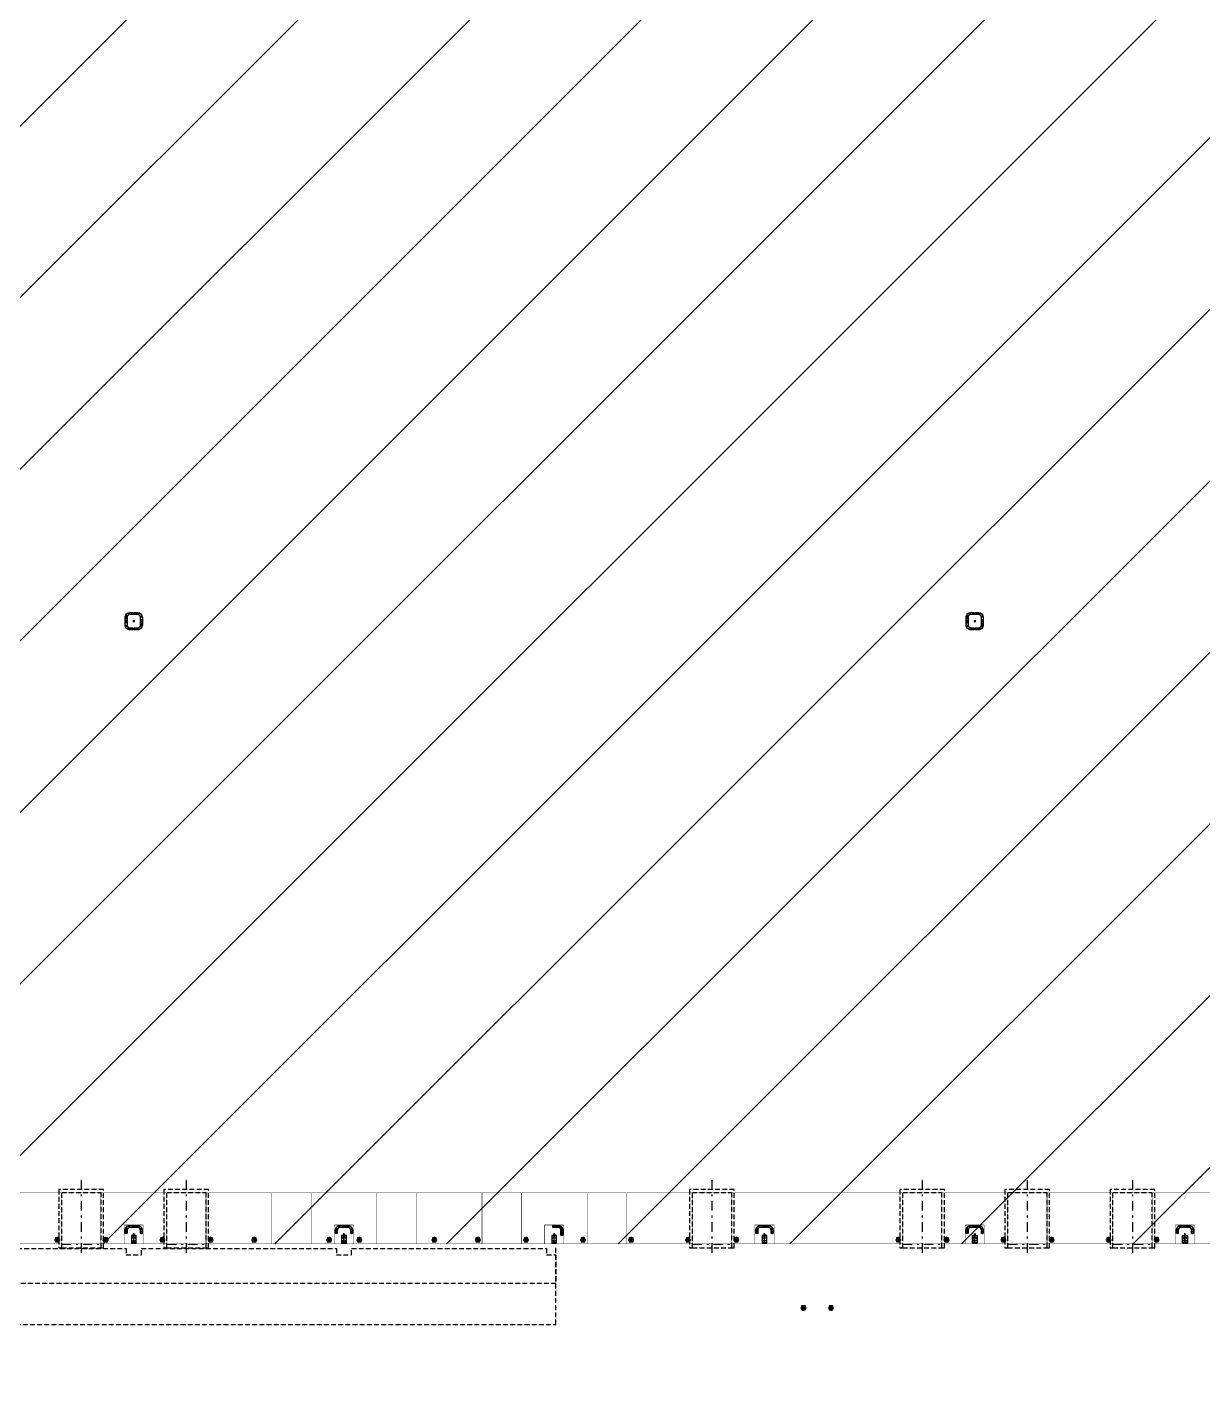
# Model space of a CAD drawing. Header units: millimetres. Extents: x 64 to 660, y 33 to 427.
# Drawn here: x 253.9 to 315.4, y 274.7 to 345.9 of the extents above; entities that cross this region are included whole.
import ezdxf

# ---------------------------------------------------------------- set-up
doc = ezdxf.new("R2010")
doc.units = ezdxf.units.MM
doc.linetypes.add('DASHDOT', pattern=[1, 0.5, -0.25, 0, -0.25])
doc.linetypes.add('HIDDEN', pattern=[0.375, 0.25, -0.125])
for name, color, linetype in [('0 ESTRUCTURA', 3, 'Continuous'), ('A-CARP-DEFENSAS', 37, 'Continuous'), ('A-ESTR-DOCK', 7, 'Continuous'), ('A-PAV-JUNTA-CONTRACCION-01', 7, 'Continuous'), ('A-PAV-JUNTA-DILATACION', 251, 'Continuous'), ('A-PAV-JUNTA-EXPANSION', 251, 'Continuous'), ('A-PROY-01', 251, 'HIDDEN'), ('A-PROY-02', 252, 'HIDDEN')]:
    doc.layers.add(name, color=color, linetype=linetype)
doc.layers.add('H-1', color=7, linetype='Continuous', lineweight=18, true_color=0xffffff)

# ---------------------------------------------------------------- blocks, each defined once
blk = doc.blocks.new('*U45')
at = {"true_color": 0xf3e03b}
h = blk.add_hatch(color=53, dxfattribs=at)
h.dxf.hatch_style = 1
edge = h.paths.add_edge_path()
edge.add_line((0.35, 0.025), (0.35, 0.2))
edge.add_arc((0.2, 0.2), 0.15, 360, 450)
edge.add_line((0.2, 0.35), (-0.2, 0.35))
edge.add_arc((-0.2, 0.2), 0.15, 90, 180)
edge.add_line((-0.35, 0.2), (-0.35, 0.025))
edge.add_line((-0.35, 0.025), (-0.45, 0.025))
edge.add_line((-0.45, 0.025), (-0.45, 0.2))
edge.add_arc((-0.2, 0.2), 0.25, 90, 180, ccw=False)
edge.add_line((-0.2, 0.45), (0.2, 0.45))
edge.add_arc((0.2, 0.2), 0.25, 0, 90, ccw=False)
edge.add_line((0.45, 0.2), (0.45, 0.025))
edge.add_line((0.45, 0.025), (0.35, 0.025))
at = {"color": 253, "linetype": 'DASHDOT', "ltscale": 0.2}
for p, q in [((-0.05, 0), (0.05, 0)), ((0, -0.05), (0, 0.05))]:
    blk.add_line(p, q, dxfattribs=at)
blk.add_lwpolyline([(0.35, 0.025), (0.35, 0.2, 0.414214), (0.2, 0.35), (-0.2, 0.35, 0.414214), (-0.35, 0.2), (-0.35, 0.025), (-0.45, 0.025), (-0.45, 0.2, -0.414214), (-0.2, 0.45), (0.2, 0.45, -0.414214), (0.45, 0.2), (0.45, 0.025)], format="xyb", close=True)
blk.add_lwpolyline([(0.4, 0), (0.4, 0.2, 0.414214), (0.2, 0.4), (-0.2, 0.4, 0.414214), (-0.4, 0.2), (-0.4, 0)], format="xyb", dxfattribs=at)
at = {"color": 251, "linetype": 'HIDDEN', "ltscale": 0.1}
for centre in [(-0.4, 0.1), (0, 0.4), (0.4, 0.1)]:
    blk.add_circle(centre, 0.05, dxfattribs=at)
blk = doc.blocks.new('*U13')
at = {"true_color": 0xf3e03b}
h = blk.add_hatch(color=53, dxfattribs=at)
h.dxf.hatch_style = 1
edge = h.paths.add_edge_path()
edge.add_line((-0.35, -0.025), (-0.35, -0.2))
edge.add_arc((-0.2, -0.2), 0.15, 180, 270)
edge.add_line((-0.2, -0.35), (0.2, -0.35))
edge.add_arc((0.2, -0.2), 0.15, 270, 360)
edge.add_line((0.35, -0.2), (0.35, -0.025))
edge.add_line((0.35, -0.025), (0.45, -0.025))
edge.add_line((0.45, -0.025), (0.45, -0.2))
edge.add_arc((0.2, -0.2), 0.25, -90, 0, ccw=False)
edge.add_line((0.2, -0.45), (-0.2, -0.45))
edge.add_arc((-0.2, -0.2), 0.25, 180, 270, ccw=False)
edge.add_line((-0.45, -0.2), (-0.45, -0.025))
edge.add_line((-0.45, -0.025), (-0.35, -0.025))
at = {"color": 253, "linetype": 'DASHDOT', "ltscale": 0.2}
for p, q in [((0.05, 0), (-0.05, 0)), ((0, 0.05), (0, -0.05))]:
    blk.add_line(p, q, dxfattribs=at)
blk.add_lwpolyline([(-0.4, 0), (-0.4, -0.2, 0.414214), (-0.2, -0.4), (0.2, -0.4, 0.414214), (0.4, -0.2), (0.4, 0)], format="xyb", dxfattribs=at)
blk.add_lwpolyline([(-0.35, -0.025), (-0.35, -0.2, 0.414214), (-0.2, -0.35), (0.2, -0.35, 0.414214), (0.35, -0.2), (0.35, -0.025), (0.45, -0.025), (0.45, -0.2, -0.414214), (0.2, -0.45), (-0.2, -0.45, -0.414214), (-0.45, -0.2), (-0.45, -0.025)], format="xyb", close=True)
at = {"color": 251, "linetype": 'HIDDEN', "ltscale": 0.1}
for centre in [(-0.4, -0.1), (0, -0.4), (0.4, -0.1)]:
    blk.add_circle(centre, 0.05, dxfattribs=at)
blk = doc.blocks.new('*U47')
at = {"true_color": 0xf3e03b}
h = blk.add_hatch(color=53, dxfattribs=at)
h.dxf.hatch_style = 1
edge = h.paths.add_edge_path()
edge.add_line((0.35, -0.075), (0.35, 0.2))
edge.add_arc((0.2, 0.2), 0.15, 0, 90)
edge.add_line((0.2, 0.35), (-0.075, 0.35))
edge.add_line((-0.075, 0.35), (-0.075, 0.45))
edge.add_line((-0.075, 0.45), (0.2, 0.45))
edge.add_arc((0.2, 0.2), 0.25, 0, 90, ccw=False)
edge.add_line((0.45, 0.2), (0.45, -0.075))
edge.add_line((0.45, -0.075), (0.35, -0.075))
at = {"color": 253, "linetype": 'DASHDOT', "ltscale": 0.2}
for p, q in [((-0.05, 0), (0.05, 0)), ((0, 0.05), (0, -0.05))]:
    blk.add_line(p, q, dxfattribs=at)
blk.add_lwpolyline([(0.4, -0.1), (0.4, 0.2, 0.414214), (0.2, 0.4), (-0.1, 0.4)], format="xyb", dxfattribs=at)
blk.add_lwpolyline([(0.35, -0.075), (0.35, -0.075), (0.35, -0.075), (0.35, 0.2, 0.414214), (0.2, 0.35), (-0.075, 0.35), (-0.075, 0.45), (0.2, 0.45, -0.414214), (0.45, 0.2), (0.45, -0.075), (0.45, -0.075), (0.45, -0.075)], format="xyb", close=True)
at = {"color": 251, "linetype": 'HIDDEN', "ltscale": 0.1}
for centre in [(0, 0.4), (0.4, 0)]:
    blk.add_circle(centre, 0.05, dxfattribs=at)
blk = doc.blocks.new('DOCK-T1-204x290-01-PL')
at = {"color": 253, "linetype": 'DASHDOT'}
for p, q in [((0, -1.02), (0, 1.02)), ((-3.35, 0), (0.5, 0))]:
    blk.add_line(p, q, dxfattribs=at)
at = {"color": 37, "linetype": 'ByBlock'}
blk.add_line((0.2, -1.02), (0.2, 1.02), dxfattribs=at)
at = {"color": 0, "linetype": 'ByBlock'}
blk.add_lwpolyline([(0.2, 1.17), (-2.85, 1.17), (-2.85, -1.17), (0.2, -1.17), (0.2, -1.02), (-2.7, -1.02), (-2.7, 1.02), (0.2, 1.02)], close=True, dxfattribs=at)
blk = doc.blocks.new('A$C14BE26EF')
at = {"layer": '0 ESTRUCTURA', "color": 2}
for p, q in [((-175, 3.2), (175, 3.2)), ((-175, -3.2), (175, -3.2))]:
    blk.add_line(p, q, dxfattribs=at)
for points in [[(-205.2625, 125), (-205.2625, 125), (-205.2625, -125), (204.7375, -125), (204.7375, 125)], [(-187.7, -100), (-175, -100), (-175, 100), (-187.7, 100)], [(175, -100), (187.7, -100), (187.7, 100), (175, 100)]]:
    blk.add_lwpolyline(points, close=True, dxfattribs=at)
for centre in [(-75, 75), (75, 75), (-75, -75), (75, -75)]:
    blk.add_circle(centre, 16, dxfattribs=at)
blk = doc.blocks.new('DEFENSA-03-PUNTUAL-PL')
blk.add_hatch(color=253).paths.add_polyline_path([(0.1, 0.1), (0.1, -0.1), (-0.1, -0.1), (-0.1, 0.1)])
at = {"true_color": 0xf3e03b}
h = blk.add_hatch(color=53, dxfattribs=at)
h.dxf.hatch_style = 1
edge = h.paths.add_edge_path()
edge.add_arc((0, 0), 0.05, 0, 360)
at = {"linetype": 'HIDDEN', "ltscale": 0.2}
for p, q in [((-0.15, 0), (0.15, 0)), ((0, -0.15), (0, 0.15))]:
    blk.add_line(p, q, dxfattribs=at)
blk.add_lwpolyline([(0.1, 0.1), (0.1, -0.1), (-0.1, -0.1), (-0.1, 0.1)], close=True)
for centre, radius in [((-0.075, 0.075), 0.0104), ((0, 0), 0.05), ((0.075, 0.075), 0.0104), ((-0.075, -0.075), 0.0104), ((0.075, -0.075), 0.0104)]:
    blk.add_circle(centre, radius)
blk = doc.blocks.new('defensa')
at = {"true_color": 0xf3e03b}
h = blk.add_hatch(color=53, dxfattribs=at)
h.dxf.hatch_style = 1
edge = h.paths.add_edge_path()
edge.add_arc((0, 0), 0.05, 0, 360)
at = {"color": 253, "linetype": 'HIDDEN', "ltscale": 0.4}
for p, q in [((-0.15, 0), (0.15, 0)), ((0, 0.15), (0, -0.15))]:
    blk.add_line(p, q, dxfattribs=at)
at = {"color": 37}
blk.add_lwpolyline([(0.1, -0.1), (-0.1, -0.1), (-0.1, 0.1), (0.1, 0.1)], close=True, dxfattribs=at)
at = {"color": 253}
for centre in [(-0.074714, 0.074872), (0.074714, 0.074872), (-0.074714, -0.074872), (0.074714, -0.074872)]:
    blk.add_circle(centre, 0.010447, dxfattribs=at)
at = {"color": 0}
for radius in [0.051, 0.05]:
    blk.add_circle((0, 0), radius, dxfattribs=at)

msp = doc.modelspace()

# ---------------------------------------------------------------- hatches: boundary and pattern name
at = {"layer": 'H-1'}
h = msp.add_hatch(dxfattribs=at)
h.set_pattern_fill('ANSI31', color=253, scale=2)
h.set_pattern_definition([(45, (-4639.8004, -1418.538), (-4.490128, 4.490128), [])])
h.paths.add_polyline_path([(248.025, 411.801), (193.113, 411.801), (193.113, 282.207), (248.025, 282.207)])
h.paths.add_polyline_path([(313.397, 411.801), (248.025, 411.801), (248.025, 282.207), (313.397, 282.207)])
h.paths.add_polyline_path([(391.92, 411.801), (313.397, 411.801), (313.397, 282.207), (391.92, 282.207)])

# ---------------------------------------------------------------- linework, layer by layer
at = {"layer": 'A-PAV-JUNTA-CONTRACCION-01', "const_width": 0.02}
for points in [[(255.733, 282.201), (255.733, 284.891)], [(257.793, 282.201), (257.793, 284.891)], [(261.233, 282.201), (261.233, 284.891)], [(263.293, 282.201), (263.293, 284.891)], [(266.733, 282.201), (266.733, 284.891)], [(268.793, 282.201), (268.793, 284.891)], [(272.233, 282.201), (272.233, 284.891)], [(274.293, 282.201), (274.293, 284.891)], [(277.733, 282.201), (277.733, 284.891)], [(279.793, 282.201), (279.793, 284.891)], [(283.233, 282.201), (283.233, 284.891)], [(285.293, 282.201), (285.293, 284.891)], [(288.733, 282.201), (288.733, 284.891)], [(290.793, 282.201), (290.793, 284.891)], [(299.733, 282.201), (299.733, 284.891)], [(301.793, 282.201), (301.793, 284.891)], [(305.233, 282.201), (305.233, 284.891)], [(307.293, 282.201), (307.293, 284.891)], [(310.733, 282.201), (310.733, 284.891)], [(312.793, 282.201), (312.793, 284.891)]]:
    msp.add_lwpolyline(points, dxfattribs=at)
at = {"layer": 'A-PAV-JUNTA-DILATACION', "const_width": 0.02}
msp.add_lwpolyline([(390.938, 284.891), (194.113, 284.891), (194.113, 410.801)], dxfattribs=at)
at = {"layer": 'A-PAV-JUNTA-EXPANSION', "const_width": 0.02}
for points in [[(193.123, 282.211), (391.903, 282.211), (391.903, 411.791), (193.123, 411.791)], [(260.013, 283.201), (259.013, 283.201), (259.013, 282.211), (260.013, 282.211)], [(271.013, 283.201), (270.013, 283.201), (270.013, 282.211), (271.013, 282.211)], [(282.013, 283.201), (281.013, 283.201), (281.013, 282.211), (282.013, 282.211)], [(293.013, 283.201), (292.013, 283.201), (292.013, 282.211), (293.013, 282.211)], [(304.013, 283.201), (303.013, 283.201), (303.013, 282.211), (304.013, 282.211)], [(315.013, 283.201), (314.013, 283.201), (314.013, 282.211), (315.013, 282.211)]]:
    msp.add_lwpolyline(points, close=True, dxfattribs=at)
at = {"layer": 'A-PROY-01'}
msp.add_lwpolyline([(192.913, 282.001), (190.413, 282.001), (190.413, 274.681), (193.713, 274.681), (193.713, 278.001), (281.603, 278.001), (281.603, 282.001)], dxfattribs=at)
at = {"layer": 'A-PROY-02'}
msp.add_lwpolyline([(248.913, 281.971), (259.113, 281.971), (259.113, 281.641), (259.913, 281.641), (259.913, 281.971), (270.113, 281.971), (270.113, 281.641), (270.913, 281.641), (270.913, 281.971), (281.113, 281.971), (281.113, 281.641), (281.603, 281.641), (281.603, 280.141), (192.968, 280.141)], dxfattribs=at)

# ---------------------------------------------------------------- block references
at = {"layer": '0 ESTRUCTURA', "yscale": 0.001, "zscale": 0.001}
for p, xscale, rotation in [((259.513, 282.451), 0.001, 90), ((270.513, 282.451), 0.001, 90), ((281.513, 282.451), 0.001, 90), ((292.513, 282.451), 0.001, 90), ((303.513, 282.451), -0.001, 270), ((314.513, 282.451), -0.001, 270)]:
    msp.add_blockref('A$C14BE26EF', p, dxfattribs=dict(at, xscale=xscale, rotation=rotation))
at = {"layer": 'A-CARP-DEFENSAS', "rotation": 90}
for name, p in [('*U45', (259.513, 314.801)), ('*U13', (259.513, 314.801)), ('*U45', (303.513, 314.801)), ('*U13', (303.513, 314.801))]:
    msp.add_blockref(name, p, dxfattribs=at)
at = {"layer": 'A-CARP-DEFENSAS'}
for name, p in [('*U45', (259.513, 282.726)), ('*U45', (270.513, 282.726)), ('*U47', (281.513, 282.726)), ('*U45', (292.513, 282.726)), ('*U45', (303.513, 282.726)), ('*U45', (314.513, 282.726))]:
    msp.add_blockref(name, p, dxfattribs=at)
at = {"layer": 'A-CARP-DEFENSAS', "xscale": -1, "rotation": 180}
for name, p in [('DEFENSA-03-PUNTUAL-PL', (255.516, 282.428)), ('DEFENSA-03-PUNTUAL-PL', (258.036, 282.428)), ('DEFENSA-03-PUNTUAL-PL', (261.016, 282.428)), ('DEFENSA-03-PUNTUAL-PL', (263.536, 282.428)), ('DEFENSA-03-PUNTUAL-PL', (265.816, 282.428)), ('DEFENSA-03-PUNTUAL-PL', (269.736, 282.428)), ('DEFENSA-03-PUNTUAL-PL', (271.316, 282.428)), ('DEFENSA-03-PUNTUAL-PL', (275.236, 282.428)), ('DEFENSA-03-PUNTUAL-PL', (277.516, 282.428)), ('DEFENSA-03-PUNTUAL-PL', (280.036, 282.428)), ('DEFENSA-03-PUNTUAL-PL', (283.016, 282.428)), ('DEFENSA-03-PUNTUAL-PL', (285.536, 282.428)), ('DEFENSA-03-PUNTUAL-PL', (288.516, 282.428)), ('DEFENSA-03-PUNTUAL-PL', (291.036, 282.428)), ('DEFENSA-03-PUNTUAL-PL', (299.516, 282.428)), ('DEFENSA-03-PUNTUAL-PL', (302.036, 282.428)), ('DEFENSA-03-PUNTUAL-PL', (305.016, 282.428)), ('DEFENSA-03-PUNTUAL-PL', (307.536, 282.428)), ('DEFENSA-03-PUNTUAL-PL', (310.516, 282.428)), ('DEFENSA-03-PUNTUAL-PL', (313.036, 282.428)), ('defensa', (294.556, 278.863)), ('defensa', (295.996, 278.863))]:
    msp.add_blockref(name, p, dxfattribs=at)
at = {"layer": 'A-ESTR-DOCK', "color": 253, "linetype": 'HIDDEN', "rotation": 270}
for p in [(256.763, 282.201), (262.263, 282.201), (289.763, 282.201), (300.763, 282.201), (306.263, 282.201), (311.763, 282.201)]:
    msp.add_blockref('DOCK-T1-204x290-01-PL', p, dxfattribs=at)

doc.saveas('drawing.dxf')
